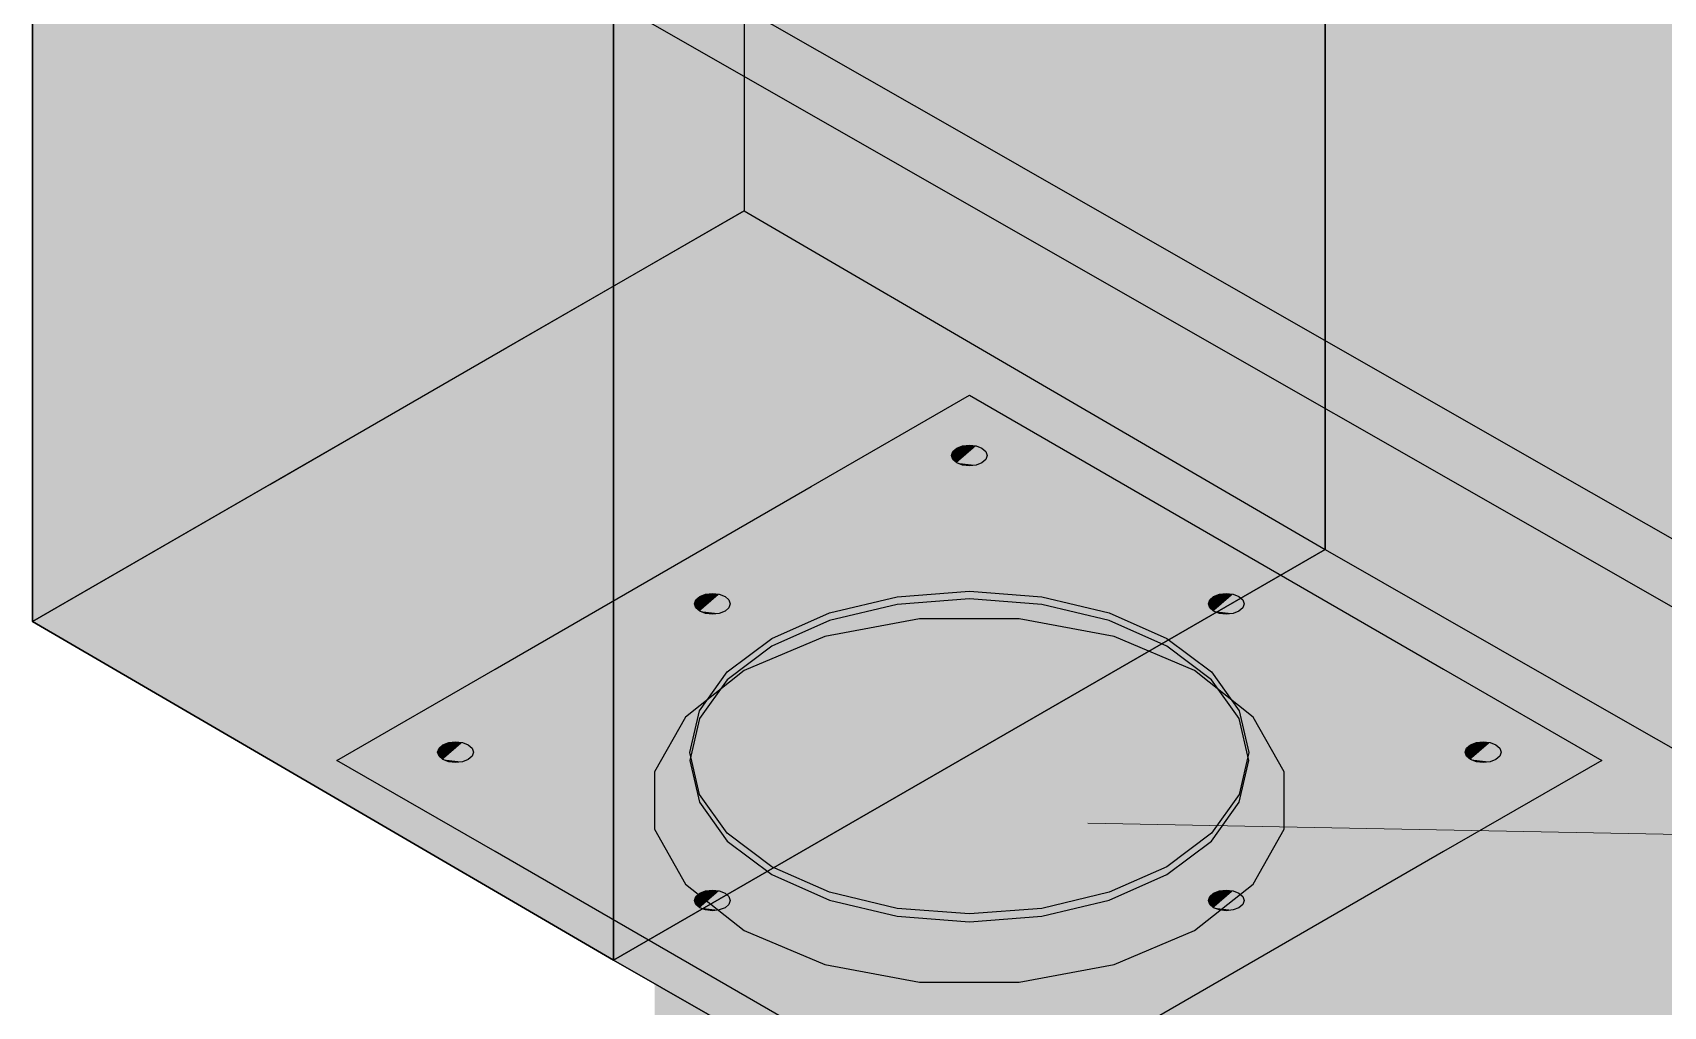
# Model space of a CAD drawing. Header units: metres. Extents: x 0 to 34.2, y 0 to 17.8.
# Drawn here: x 31.517 to 31.8743, y 1.9014 to 2.1148 of the extents above; entities that cross this region are included whole.
import ezdxf

# ---------------------------------------------------------------- set-up
doc = ezdxf.new("R2010")
doc.units = ezdxf.units.M
doc.header["$LTSCALE"] = 0.25
doc.layers.add('ISO-ARISTAS', color=8, linetype='CONTINUOUS')
doc.layers.add('ISO-CONCRETO-SUP', color=254, linetype='CONTINUOUS', true_color=0xe8e8e8)
doc.layers.add('LLAMADAS', color=30, linetype='CONTINUOUS', lineweight=18)

msp = doc.modelspace()

# ---------------------------------------------------------------- linework, layer by layer
at = {"layer": 'ISO-ARISTAS', "color": 250}
for p, q in [((31.67288, 2.28574), (31.67288, 2.07574)), ((31.51699, 1.98574), (31.51699, 2.19573)), ((31.67288, 2.14574), (31.67288, 2.07574)), ((31.80018, 2.0715), (31.80018, 2.1415)), ((31.80018, 2.1415), (31.80018, 2.0715)), ((31.65729, 2.129), (31.72051, 2.09287)), ((31.51699, 2.12574), (31.51699, 2.05574)), ((31.6443, 2.0515), (31.6443, 2.1215)), ((31.70752, 2.08536), (31.6443, 2.1215)), ((31.6443, 2.1215), (31.6443, 2.0515)), ((31.70752, 2.08536), (31.6443, 2.1215)), ((31.72051, 2.09287), (31.78373, 2.05673)), ((31.77074, 2.04923), (31.70752, 2.08536)), ((31.77074, 2.04923), (31.70752, 2.08536)), ((31.67288, 2.07574), (31.51699, 1.98574)), ((31.62092, 2.04574), (31.67288, 2.07574)), ((31.67288, 2.07574), (31.73653, 2.03862)), ((31.67288, 2.07574), (31.73653, 2.03862)), ((31.80018, 2.0015), (31.80018, 2.0715)), ((31.80018, 2.0715), (31.80018, 2.0015)), ((31.51699, 2.05574), (31.51699, 1.98574)), ((31.78373, 2.05673), (31.84695, 2.0206)), ((31.6443, 1.9815), (31.6443, 2.0515)), ((31.6443, 2.0515), (31.6443, 1.9815)), ((31.83396, 2.0131), (31.77074, 2.04923)), ((31.83396, 2.0131), (31.77074, 2.04923)), ((31.56896, 2.01574), (31.62092, 2.04574)), ((31.73653, 2.03862), (31.80018, 2.0015)), ((31.73653, 2.03862), (31.80018, 2.0015)), ((31.6876, 2.0153), (31.72224, 2.0353)), ((31.72224, 2.0353), (31.75688, 2.0153)), ((31.71832, 2.0221), (31.71862, 2.02297)), ((31.71862, 2.02297), (31.71947, 2.0237)), ((31.71947, 2.0237), (31.72074, 2.02419)), ((31.72074, 2.02419), (31.72224, 2.02436)), ((31.72224, 2.02436), (31.72374, 2.02419)), ((31.72374, 2.02419), (31.72501, 2.0237)), ((31.72501, 2.0237), (31.72586, 2.02297)), ((31.72586, 2.02297), (31.72616, 2.0221)), ((31.71862, 2.02123), (31.71832, 2.0221)), ((31.71947, 2.0205), (31.71862, 2.02123)), ((31.72074, 2.02001), (31.71947, 2.0205)), ((31.72224, 2.01984), (31.72074, 2.02001)), ((31.72374, 2.02001), (31.72224, 2.01984)), ((31.72501, 2.0205), (31.72374, 2.02001)), ((31.72586, 2.02123), (31.72501, 2.0205)), ((31.72616, 2.0221), (31.72586, 2.02123)), ((31.84695, 2.0206), (31.91017, 1.98446)), ((31.51699, 1.98574), (31.56896, 2.01574)), ((31.65296, 1.9953), (31.6876, 2.0153)), ((31.75688, 2.0153), (31.79152, 1.9953)), ((31.89718, 1.97696), (31.83396, 2.0131)), ((31.89718, 1.97696), (31.83396, 2.0131)), ((31.80018, 2.0015), (31.74822, 1.9715)), ((31.74822, 1.9715), (31.80018, 2.0015)), ((31.80018, 2.0015), (31.8634, 1.96537)), ((31.80018, 2.0015), (31.8634, 1.96537)), ((31.61832, 1.9753), (31.65296, 1.9953)), ((31.79152, 1.9953), (31.82617, 1.9753)), ((31.66203, 1.9896), (31.66233, 1.99047)), ((31.66233, 1.99047), (31.66318, 1.9912)), ((31.66318, 1.9912), (31.66445, 1.99169)), ((31.66445, 1.99169), (31.66595, 1.99186)), ((31.66595, 1.99186), (31.66745, 1.99169)), ((31.66745, 1.99169), (31.66872, 1.9912)), ((31.66872, 1.9912), (31.66957, 1.99047)), ((31.66957, 1.99047), (31.66987, 1.9896)), ((31.69162, 1.98762), (31.70639, 1.99115)), ((31.70639, 1.99115), (31.72224, 1.99236)), ((31.72224, 1.99066), (31.70639, 1.98945)), ((31.72224, 1.99236), (31.73809, 1.99115)), ((31.73809, 1.98945), (31.72224, 1.99066)), ((31.73809, 1.99115), (31.75286, 1.98762)), ((31.77461, 1.9896), (31.77491, 1.99047)), ((31.77491, 1.99047), (31.77576, 1.9912)), ((31.77576, 1.9912), (31.77703, 1.99169)), ((31.77703, 1.99169), (31.77853, 1.99186)), ((31.77853, 1.99186), (31.78003, 1.99169)), ((31.78003, 1.99169), (31.78131, 1.9912)), ((31.78131, 1.9912), (31.78215, 1.99047)), ((31.78215, 1.99047), (31.78245, 1.9896)), ((31.66233, 1.98873), (31.66203, 1.9896)), ((31.66318, 1.988), (31.66233, 1.98873)), ((31.66445, 1.98751), (31.66318, 1.988)), ((31.66595, 1.98734), (31.66445, 1.98751)), ((31.66745, 1.98751), (31.66595, 1.98734)), ((31.66872, 1.988), (31.66745, 1.98751)), ((31.66957, 1.98873), (31.66872, 1.988)), ((31.66987, 1.9896), (31.66957, 1.98873)), ((31.67894, 1.982), (31.69162, 1.98762)), ((31.70639, 1.98945), (31.69162, 1.98592)), ((31.75286, 1.98592), (31.73809, 1.98945)), ((31.75286, 1.98762), (31.76554, 1.982)), ((31.77491, 1.98873), (31.77461, 1.9896)), ((31.77576, 1.988), (31.77491, 1.98873)), ((31.77703, 1.98751), (31.77576, 1.988)), ((31.77853, 1.98734), (31.77703, 1.98751)), ((31.78003, 1.98751), (31.77853, 1.98734)), ((31.78131, 1.988), (31.78003, 1.98751)), ((31.78215, 1.98873), (31.78131, 1.988)), ((31.78245, 1.9896), (31.78215, 1.98873)), ((31.58065, 1.94862), (31.51699, 1.98574)), ((31.51699, 1.98574), (31.58065, 1.94862)), ((31.69162, 1.98592), (31.67894, 1.9803)), ((31.71132, 1.98631), (31.69055, 1.98241)), ((31.71132, 1.98631), (31.69055, 1.98241)), ((31.73316, 1.98631), (31.71132, 1.98631)), ((31.73316, 1.98631), (31.71132, 1.98631)), ((31.75394, 1.98241), (31.73316, 1.98631)), ((31.75394, 1.98241), (31.73316, 1.98631)), ((31.76554, 1.9803), (31.75286, 1.98592)), ((31.6443, 1.9115), (31.6443, 1.9815)), ((31.6443, 1.9815), (31.6443, 1.9115)), ((31.66921, 1.97468), (31.67894, 1.982)), ((31.67894, 1.9803), (31.66921, 1.97298)), ((31.69055, 1.98241), (31.67288, 1.975)), ((31.69055, 1.98241), (31.67288, 1.975)), ((31.77161, 1.975), (31.75394, 1.98241)), ((31.77161, 1.975), (31.75394, 1.98241)), ((31.76554, 1.982), (31.77528, 1.97468)), ((31.77528, 1.97298), (31.76554, 1.9803)), ((31.58368, 1.9553), (31.61832, 1.9753)), ((31.67288, 1.975), (31.66004, 1.9648)), ((31.67288, 1.975), (31.66004, 1.9648)), ((31.66309, 1.96615), (31.66921, 1.97468)), ((31.66921, 1.97298), (31.66309, 1.96445)), ((31.78444, 1.9648), (31.77161, 1.975)), ((31.78444, 1.9648), (31.77161, 1.975)), ((31.77528, 1.97468), (31.78139, 1.96615)), ((31.78139, 1.96445), (31.77528, 1.97298)), ((31.82617, 1.9753), (31.86081, 1.9553)), ((31.74822, 1.9715), (31.69626, 1.9415)), ((31.69626, 1.9415), (31.74822, 1.9715)), ((31.661, 1.957), (31.66309, 1.96615)), ((31.78139, 1.96615), (31.78348, 1.957)), ((31.8634, 1.96537), (31.92662, 1.92923)), ((31.8634, 1.96537), (31.92662, 1.92923)), ((31.66004, 1.9648), (31.65329, 1.95281)), ((31.66004, 1.9648), (31.65329, 1.95281)), ((31.66309, 1.96445), (31.661, 1.9553)), ((31.78348, 1.9553), (31.78139, 1.96445)), ((31.79119, 1.95281), (31.78444, 1.9648)), ((31.79119, 1.95281), (31.78444, 1.9648)), ((31.60604, 1.95797), (31.60689, 1.9587)), ((31.60689, 1.9587), (31.60816, 1.95919)), ((31.60816, 1.95919), (31.60966, 1.95936)), ((31.60966, 1.95936), (31.61116, 1.95919)), ((31.61116, 1.95919), (31.61243, 1.9587)), ((31.61243, 1.9587), (31.61328, 1.95797)), ((31.8312, 1.95797), (31.83205, 1.9587)), ((31.83205, 1.9587), (31.83333, 1.95919)), ((31.83333, 1.95919), (31.83483, 1.95936)), ((31.83483, 1.95936), (31.83633, 1.95919)), ((31.83633, 1.95919), (31.8376, 1.9587)), ((31.8376, 1.9587), (31.83845, 1.95797)), ((31.61832, 1.9353), (31.58368, 1.9553)), ((31.60574, 1.9571), (31.60604, 1.95797)), ((31.60604, 1.95623), (31.60574, 1.9571)), ((31.60689, 1.9555), (31.60604, 1.95623)), ((31.60816, 1.95501), (31.60689, 1.9555)), ((31.60966, 1.95484), (31.60816, 1.95501)), ((31.61116, 1.95501), (31.60966, 1.95484)), ((31.61243, 1.9555), (31.61116, 1.95501)), ((31.61328, 1.95623), (31.61243, 1.9555)), ((31.61328, 1.95797), (31.61358, 1.9571)), ((31.61358, 1.9571), (31.61328, 1.95623)), ((31.66309, 1.94785), (31.661, 1.957)), ((31.661, 1.9553), (31.66309, 1.94615)), ((31.78348, 1.957), (31.78139, 1.94785)), ((31.78139, 1.94615), (31.78348, 1.9553)), ((31.86081, 1.9553), (31.82617, 1.9353)), ((31.83091, 1.9571), (31.8312, 1.95797)), ((31.8312, 1.95623), (31.83091, 1.9571)), ((31.83205, 1.9555), (31.8312, 1.95623)), ((31.83333, 1.95501), (31.83205, 1.9555)), ((31.83483, 1.95484), (31.83333, 1.95501)), ((31.83633, 1.95501), (31.83483, 1.95484)), ((31.8376, 1.9555), (31.83633, 1.95501)), ((31.83845, 1.95623), (31.8376, 1.9555)), ((31.83845, 1.95797), (31.83874, 1.9571)), ((31.83874, 1.9571), (31.83845, 1.95623)), ((31.65329, 1.95281), (31.65329, 1.94019)), ((31.65329, 1.95281), (31.65329, 1.94019)), ((31.79119, 1.94019), (31.79119, 1.95281)), ((31.79119, 1.94019), (31.79119, 1.95281)), ((31.6443, 1.9115), (31.58065, 1.94862)), ((31.58065, 1.94862), (31.6443, 1.9115)), ((31.66921, 1.93932), (31.66309, 1.94785)), ((31.78139, 1.94785), (31.77528, 1.93932)), ((31.66309, 1.94615), (31.66921, 1.93762)), ((31.77528, 1.93762), (31.78139, 1.94615)), ((31.69626, 1.9415), (31.6443, 1.9115)), ((31.6443, 1.9115), (31.69626, 1.9415)), ((31.65329, 1.94019), (31.66004, 1.9282)), ((31.65329, 1.94019), (31.66004, 1.9282)), ((31.67894, 1.932), (31.66921, 1.93932)), ((31.66921, 1.93762), (31.67894, 1.9303)), ((31.77528, 1.93932), (31.76554, 1.932)), ((31.76554, 1.9303), (31.77528, 1.93762)), ((31.78444, 1.9282), (31.79119, 1.94019)), ((31.78444, 1.9282), (31.79119, 1.94019)), ((31.65296, 1.9153), (31.61832, 1.9353)), ((31.82617, 1.9353), (31.79152, 1.9153)), ((31.69162, 1.92638), (31.67894, 1.932)), ((31.67894, 1.9303), (31.69162, 1.92468)), ((31.76554, 1.932), (31.75286, 1.92638)), ((31.75286, 1.92468), (31.76554, 1.9303)), ((31.66004, 1.9282), (31.67288, 1.918)), ((31.66004, 1.9282), (31.67288, 1.918)), ((31.66233, 1.92547), (31.66318, 1.9262)), ((31.66318, 1.9262), (31.66445, 1.92669)), ((31.66445, 1.92669), (31.66595, 1.92686)), ((31.66595, 1.92686), (31.66745, 1.92669)), ((31.66745, 1.92669), (31.66872, 1.9262)), ((31.66872, 1.9262), (31.66957, 1.92547)), ((31.70639, 1.92285), (31.69162, 1.92638)), ((31.75286, 1.92638), (31.73809, 1.92285)), ((31.77161, 1.918), (31.78444, 1.9282)), ((31.77161, 1.918), (31.78444, 1.9282)), ((31.77491, 1.92547), (31.77576, 1.9262)), ((31.77576, 1.9262), (31.77703, 1.92669)), ((31.77703, 1.92669), (31.77853, 1.92686)), ((31.77853, 1.92686), (31.78003, 1.92669)), ((31.78003, 1.92669), (31.78131, 1.9262)), ((31.78131, 1.9262), (31.78215, 1.92547)), ((31.66203, 1.9246), (31.66233, 1.92547)), ((31.66233, 1.92373), (31.66203, 1.9246)), ((31.66318, 1.923), (31.66233, 1.92373)), ((31.66445, 1.92251), (31.66318, 1.923)), ((31.66595, 1.92234), (31.66445, 1.92251)), ((31.66745, 1.92251), (31.66595, 1.92234)), ((31.66872, 1.923), (31.66745, 1.92251)), ((31.66957, 1.92373), (31.66872, 1.923)), ((31.66957, 1.92547), (31.66987, 1.9246)), ((31.66987, 1.9246), (31.66957, 1.92373)), ((31.69162, 1.92468), (31.70639, 1.92115)), ((31.72224, 1.92164), (31.70639, 1.92285)), ((31.73809, 1.92285), (31.72224, 1.92164)), ((31.73809, 1.92115), (31.75286, 1.92468)), ((31.77461, 1.9246), (31.77491, 1.92547)), ((31.77491, 1.92373), (31.77461, 1.9246)), ((31.77576, 1.923), (31.77491, 1.92373)), ((31.77703, 1.92251), (31.77576, 1.923)), ((31.77853, 1.92234), (31.77703, 1.92251)), ((31.78003, 1.92251), (31.77853, 1.92234)), ((31.78131, 1.923), (31.78003, 1.92251)), ((31.78215, 1.92373), (31.78131, 1.923)), ((31.78215, 1.92547), (31.78245, 1.9246)), ((31.78245, 1.9246), (31.78215, 1.92373)), ((31.70639, 1.92115), (31.72224, 1.91994)), ((31.72224, 1.91994), (31.73809, 1.92115)), ((31.6876, 1.8953), (31.65296, 1.9153)), ((31.67288, 1.918), (31.69055, 1.91059)), ((31.67288, 1.918), (31.69055, 1.91059)), ((31.75394, 1.91059), (31.77161, 1.918)), ((31.75394, 1.91059), (31.77161, 1.918)), ((31.79152, 1.9153), (31.75688, 1.8953)), ((31.70752, 1.87536), (31.6443, 1.9115)), ((31.6443, 1.9115), (31.70752, 1.87536)), ((31.69055, 1.91059), (31.71132, 1.90669)), ((31.69055, 1.91059), (31.71132, 1.90669)), ((31.73316, 1.90669), (31.75394, 1.91059)), ((31.73316, 1.90669), (31.75394, 1.91059)), ((31.71132, 1.90669), (31.73316, 1.90669)), ((31.71132, 1.90669), (31.73316, 1.90669))]:
    msp.add_line(p, q, dxfattribs=at)
at = {"layer": 'ISO-CONCRETO-SUP', "true_color": 0xa8aaae}
msp.add_solid([(31.67288, 2.07574), (31.51699, 1.98574), (31.67288, 2.28574), (31.51699, 2.19573)], dxfattribs=at)
at = {"layer": 'ISO-CONCRETO-SUP', "true_color": 0xaaadb3}
for points in [[(31.67288, 2.14574), (31.73653, 2.10862), (31.67288, 2.21574), (31.73653, 2.17862)], [(31.80018, 2.1415), (31.8634, 2.10537), (31.80018, 2.2115), (31.8634, 2.17537)], [(31.51699, 2.12574), (31.58065, 2.08862), (31.51699, 2.19573), (31.58065, 2.15862)], [(31.73653, 2.10862), (31.80018, 2.0715), (31.73653, 2.17862), (31.80018, 2.1415)], [(31.8634, 2.10537), (31.92662, 2.06923), (31.8634, 2.17537), (31.92662, 2.13923)], [(31.58065, 2.08862), (31.6443, 2.0515), (31.58065, 2.15862), (31.6443, 2.1215)], [(31.67288, 2.07574), (31.73653, 2.03862), (31.67288, 2.14574), (31.73653, 2.10862)], [(31.80018, 2.0715), (31.8634, 2.03537), (31.80018, 2.1415), (31.8634, 2.10537)], [(31.51699, 2.05574), (31.58065, 2.01862), (31.51699, 2.12574), (31.58065, 2.08862)], [(31.6443, 2.0515), (31.70752, 2.01537), (31.6443, 2.1215), (31.70752, 2.08536)], [(31.73653, 2.03862), (31.80018, 2.0015), (31.73653, 2.10862), (31.80018, 2.0715)], [(31.8634, 2.03537), (31.92662, 1.99923), (31.8634, 2.10537), (31.92662, 2.06923)], [(31.58065, 2.01862), (31.6443, 1.9815), (31.58065, 2.08862), (31.6443, 2.0515)], [(31.70752, 2.01537), (31.77074, 1.97923), (31.70752, 2.08536), (31.77074, 2.04923)], [(31.80018, 2.0015), (31.8634, 1.96537), (31.80018, 2.0715), (31.8634, 2.03537)], [(31.51699, 1.98574), (31.58065, 1.94862), (31.51699, 2.05574), (31.58065, 2.01862)], [(31.6443, 1.9815), (31.70752, 1.94537), (31.6443, 2.0515), (31.70752, 2.01537)], [(31.77074, 1.97923), (31.83396, 1.9431), (31.77074, 2.04923), (31.83396, 2.0131)], [(31.8634, 1.96537), (31.92662, 1.92923), (31.8634, 2.03537), (31.92662, 1.99923)], [(31.58065, 1.94862), (31.6443, 1.9115), (31.58065, 2.01862), (31.6443, 1.9815)], [(31.70752, 1.94537), (31.77074, 1.90923), (31.70752, 2.01537), (31.77074, 1.97923)], [(31.83396, 1.9431), (31.89718, 1.90696), (31.83396, 2.0131), (31.89718, 1.97696)], [(31.6443, 1.9115), (31.70752, 1.87536), (31.6443, 1.9815), (31.70752, 1.94537)], [(31.77074, 1.90923), (31.83396, 1.8731), (31.77074, 1.97923), (31.83396, 1.9431)], [(31.70752, 1.87536), (31.77074, 1.83923), (31.70752, 1.94537), (31.77074, 1.90923)], [(31.83396, 1.8731), (31.89718, 1.83696), (31.83396, 1.9431), (31.89718, 1.90696)], [(31.77074, 1.83923), (31.83396, 1.80309), (31.77074, 1.90923), (31.83396, 1.8731)]]:
    msp.add_solid(points, dxfattribs=at)
at = {"layer": 'ISO-CONCRETO-SUP', "true_color": 0xbcc0c7}
for points in [[(31.65729, 2.129), (31.72051, 2.09287), (31.6443, 2.1215), (31.70752, 2.08536)], [(31.72051, 2.09287), (31.78373, 2.05673), (31.70752, 2.08536), (31.77074, 2.04923)], [(31.67288, 2.07574), (31.73653, 2.03862), (31.62092, 2.04574), (31.68457, 2.00862)], [(31.78373, 2.05673), (31.84695, 2.0206), (31.77074, 2.04923), (31.83396, 2.0131)], [(31.62092, 2.04574), (31.68457, 2.00862), (31.56896, 2.01574), (31.63261, 1.97862)], [(31.73653, 2.03862), (31.80018, 2.0015), (31.68457, 2.00862), (31.74822, 1.9715)], [(31.72224, 2.0353), (31.75688, 2.0153), (31.6876, 2.0153), (31.72224, 1.9953)], [(31.84695, 2.0206), (31.91017, 1.98446), (31.83396, 2.0131), (31.89718, 1.97696)], [(31.56896, 2.01574), (31.63261, 1.97862), (31.51699, 1.98574), (31.58065, 1.94862)], [(31.6876, 2.0153), (31.72224, 1.9953), (31.65296, 1.9953), (31.6876, 1.9753)], [(31.75688, 2.0153), (31.79152, 1.9953), (31.72224, 1.9953), (31.75688, 1.9753)], [(31.68457, 2.00862), (31.74822, 1.9715), (31.63261, 1.97862), (31.69626, 1.9415)], [(31.80018, 2.0015), (31.8634, 1.96537), (31.74822, 1.9715), (31.81144, 1.93537)], [(31.65296, 1.9953), (31.6876, 1.9753), (31.61832, 1.9753), (31.65296, 1.9553)], [(31.72224, 1.9953), (31.75688, 1.9753), (31.6876, 1.9753), (31.72224, 1.9553)], [(31.79152, 1.9953), (31.82617, 1.9753), (31.75688, 1.9753), (31.79152, 1.9553)], [(31.63261, 1.97862), (31.69626, 1.9415), (31.58065, 1.94862), (31.6443, 1.9115)], [(31.61832, 1.9753), (31.65296, 1.9553), (31.58368, 1.9553), (31.61832, 1.9353)], [(31.6876, 1.9753), (31.72224, 1.9553), (31.65296, 1.9553), (31.6876, 1.9353)], [(31.75688, 1.9753), (31.79152, 1.9553), (31.72224, 1.9553), (31.75688, 1.9353)], [(31.82617, 1.9753), (31.86081, 1.9553), (31.79152, 1.9553), (31.82617, 1.9353)], [(31.74822, 1.9715), (31.81144, 1.93537), (31.69626, 1.9415), (31.75948, 1.90537)], [(31.8634, 1.96537), (31.92662, 1.92923), (31.81144, 1.93537), (31.87466, 1.89923)], [(31.65296, 1.9553), (31.6876, 1.9353), (31.61832, 1.9353), (31.65296, 1.9153)], [(31.72224, 1.9553), (31.75688, 1.9353), (31.6876, 1.9353), (31.72224, 1.9153)], [(31.79152, 1.9553), (31.82617, 1.9353), (31.75688, 1.9353), (31.79152, 1.9153)], [(31.69626, 1.9415), (31.75948, 1.90537), (31.6443, 1.9115), (31.70752, 1.87536)], [(31.6876, 1.9353), (31.72224, 1.9153), (31.65296, 1.9153), (31.6876, 1.8953)], [(31.75688, 1.9353), (31.79152, 1.9153), (31.72224, 1.9153), (31.75688, 1.8953)], [(31.81144, 1.93537), (31.87466, 1.89923), (31.75948, 1.90537), (31.8227, 1.86923)], [(31.72224, 1.9153), (31.75688, 1.8953), (31.6876, 1.8953), (31.72224, 1.8753)], [(31.75948, 1.90537), (31.8227, 1.86923), (31.70752, 1.87536), (31.77074, 1.83923)]]:
    msp.add_solid(points, dxfattribs=at)
at = {"layer": 'ISO-CONCRETO-SUP', "true_color": 0x6b6d73}
for points in [[(31.71947, 2.0205), (31.71832, 2.0221), (31.71862, 2.02297)], [(31.71947, 2.0205), (31.71862, 2.02297), (31.71947, 2.0237)], [(31.71947, 2.0205), (31.72074, 2.02419), (31.72224, 2.02436)], [(31.71947, 2.0205), (31.72224, 2.02436), (31.72374, 2.02419)], [(31.71947, 2.0205), (31.71947, 2.0237), (31.72074, 2.02419)], [(31.71947, 2.0205), (31.72374, 2.02419), (31.72501, 2.0237)], [(31.71947, 2.0205), (31.72501, 2.0237), (31.72586, 2.02297)], [(31.71947, 2.0205), (31.72586, 2.02297), (31.72616, 2.0221)], [(31.71947, 2.0205), (31.71862, 2.02123), (31.71832, 2.0221)], [(31.71947, 2.0205), (31.72616, 2.0221), (31.72586, 2.02123)], [(31.71947, 2.0205), (31.72586, 2.02123), (31.72501, 2.0205)], [(31.71947, 2.0205), (31.72501, 2.0205), (31.72374, 2.02001)], [(31.71947, 2.0205), (31.72374, 2.02001), (31.72224, 2.01984)], [(31.71947, 2.0205), (31.72224, 2.01984), (31.72074, 2.02001)], [(31.66318, 1.988), (31.66203, 1.9896), (31.66233, 1.99047)], [(31.66318, 1.988), (31.66233, 1.99047), (31.66318, 1.9912)], [(31.66318, 1.988), (31.66445, 1.99169), (31.66595, 1.99186)], [(31.66318, 1.988), (31.66595, 1.99186), (31.66745, 1.99169)], [(31.66318, 1.988), (31.66318, 1.9912), (31.66445, 1.99169)], [(31.66318, 1.988), (31.66745, 1.99169), (31.66872, 1.9912)], [(31.66318, 1.988), (31.66872, 1.9912), (31.66957, 1.99047)], [(31.66318, 1.988), (31.66957, 1.99047), (31.66987, 1.9896)], [(31.77576, 1.988), (31.77461, 1.9896), (31.77491, 1.99047)], [(31.77576, 1.988), (31.77491, 1.99047), (31.77576, 1.9912)], [(31.77576, 1.988), (31.77703, 1.99169), (31.77853, 1.99186)], [(31.77576, 1.988), (31.77853, 1.99186), (31.78003, 1.99169)], [(31.77576, 1.988), (31.77576, 1.9912), (31.77703, 1.99169)], [(31.77576, 1.988), (31.78003, 1.99169), (31.78131, 1.9912)], [(31.77576, 1.988), (31.78131, 1.9912), (31.78215, 1.99047)], [(31.77576, 1.988), (31.78215, 1.99047), (31.78245, 1.9896)], [(31.66318, 1.988), (31.66233, 1.98873), (31.66203, 1.9896)], [(31.66318, 1.988), (31.66987, 1.9896), (31.66957, 1.98873)], [(31.66318, 1.988), (31.66957, 1.98873), (31.66872, 1.988)], [(31.66318, 1.988), (31.66872, 1.988), (31.66745, 1.98751)], [(31.66318, 1.988), (31.66745, 1.98751), (31.66595, 1.98734)], [(31.66318, 1.988), (31.66595, 1.98734), (31.66445, 1.98751)], [(31.77576, 1.988), (31.77491, 1.98873), (31.77461, 1.9896)], [(31.77576, 1.988), (31.78245, 1.9896), (31.78215, 1.98873)], [(31.77576, 1.988), (31.78215, 1.98873), (31.78131, 1.988)], [(31.77576, 1.988), (31.78131, 1.988), (31.78003, 1.98751)], [(31.77576, 1.988), (31.78003, 1.98751), (31.77853, 1.98734)], [(31.77576, 1.988), (31.77853, 1.98734), (31.77703, 1.98751)], [(31.60689, 1.9555), (31.60604, 1.95797), (31.60689, 1.9587)], [(31.60689, 1.9555), (31.60816, 1.95919), (31.60966, 1.95936)], [(31.60689, 1.9555), (31.60966, 1.95936), (31.61116, 1.95919)], [(31.60689, 1.9555), (31.60689, 1.9587), (31.60816, 1.95919)], [(31.60689, 1.9555), (31.61116, 1.95919), (31.61243, 1.9587)], [(31.60689, 1.9555), (31.61243, 1.9587), (31.61328, 1.95797)], [(31.83205, 1.9555), (31.8312, 1.95797), (31.83205, 1.9587)], [(31.83205, 1.9555), (31.83333, 1.95919), (31.83483, 1.95936)], [(31.83205, 1.9555), (31.83483, 1.95936), (31.83633, 1.95919)], [(31.83205, 1.9555), (31.83205, 1.9587), (31.83333, 1.95919)], [(31.83205, 1.9555), (31.83633, 1.95919), (31.8376, 1.9587)], [(31.83205, 1.9555), (31.8376, 1.9587), (31.83845, 1.95797)], [(31.60689, 1.9555), (31.60574, 1.9571), (31.60604, 1.95797)], [(31.60689, 1.9555), (31.60604, 1.95623), (31.60574, 1.9571)], [(31.60689, 1.9555), (31.61328, 1.95797), (31.61358, 1.9571)], [(31.60689, 1.9555), (31.61358, 1.9571), (31.61328, 1.95623)], [(31.60689, 1.9555), (31.61328, 1.95623), (31.61243, 1.9555)], [(31.60689, 1.9555), (31.61243, 1.9555), (31.61116, 1.95501)], [(31.60689, 1.9555), (31.61116, 1.95501), (31.60966, 1.95484)], [(31.60689, 1.9555), (31.60966, 1.95484), (31.60816, 1.95501)], [(31.83205, 1.9555), (31.83091, 1.9571), (31.8312, 1.95797)], [(31.83205, 1.9555), (31.8312, 1.95623), (31.83091, 1.9571)], [(31.83205, 1.9555), (31.83845, 1.95797), (31.83874, 1.9571)], [(31.83205, 1.9555), (31.83874, 1.9571), (31.83845, 1.95623)], [(31.83205, 1.9555), (31.83845, 1.95623), (31.8376, 1.9555)], [(31.83205, 1.9555), (31.8376, 1.9555), (31.83633, 1.95501)], [(31.83205, 1.9555), (31.83633, 1.95501), (31.83483, 1.95484)], [(31.83205, 1.9555), (31.83483, 1.95484), (31.83333, 1.95501)], [(31.66318, 1.923), (31.66233, 1.92547), (31.66318, 1.9262)], [(31.66318, 1.923), (31.66445, 1.92669), (31.66595, 1.92686)], [(31.66318, 1.923), (31.66595, 1.92686), (31.66745, 1.92669)], [(31.66318, 1.923), (31.66318, 1.9262), (31.66445, 1.92669)], [(31.66318, 1.923), (31.66745, 1.92669), (31.66872, 1.9262)], [(31.66318, 1.923), (31.66872, 1.9262), (31.66957, 1.92547)], [(31.77576, 1.923), (31.77491, 1.92547), (31.77576, 1.9262)], [(31.77576, 1.923), (31.77703, 1.92669), (31.77853, 1.92686)], [(31.77576, 1.923), (31.77853, 1.92686), (31.78003, 1.92669)], [(31.77576, 1.923), (31.77576, 1.9262), (31.77703, 1.92669)], [(31.77576, 1.923), (31.78003, 1.92669), (31.78131, 1.9262)], [(31.77576, 1.923), (31.78131, 1.9262), (31.78215, 1.92547)], [(31.66318, 1.923), (31.66203, 1.9246), (31.66233, 1.92547)], [(31.66318, 1.923), (31.66233, 1.92373), (31.66203, 1.9246)], [(31.66318, 1.923), (31.66957, 1.92547), (31.66987, 1.9246)], [(31.66318, 1.923), (31.66987, 1.9246), (31.66957, 1.92373)], [(31.66318, 1.923), (31.66957, 1.92373), (31.66872, 1.923)], [(31.66318, 1.923), (31.66872, 1.923), (31.66745, 1.92251)], [(31.66318, 1.923), (31.66745, 1.92251), (31.66595, 1.92234)], [(31.66318, 1.923), (31.66595, 1.92234), (31.66445, 1.92251)], [(31.77576, 1.923), (31.77461, 1.9246), (31.77491, 1.92547)], [(31.77576, 1.923), (31.77491, 1.92373), (31.77461, 1.9246)], [(31.77576, 1.923), (31.78215, 1.92547), (31.78245, 1.9246)], [(31.77576, 1.923), (31.78245, 1.9246), (31.78215, 1.92373)], [(31.77576, 1.923), (31.78215, 1.92373), (31.78131, 1.923)], [(31.77576, 1.923), (31.78131, 1.923), (31.78003, 1.92251)], [(31.77576, 1.923), (31.78003, 1.92251), (31.77853, 1.92234)], [(31.77576, 1.923), (31.77853, 1.92234), (31.77703, 1.92251)]]:
    msp.add_solid(points, dxfattribs=at)
at = {"layer": 'ISO-CONCRETO-SUP', "true_color": 0x3e4247}
for points in [[(31.67894, 1.932), (31.70639, 1.99115), (31.72224, 1.99236)], [(31.67894, 1.932), (31.72224, 1.99236), (31.73809, 1.99115)], [(31.67894, 1.932), (31.69162, 1.98762), (31.70639, 1.99115)], [(31.67894, 1.932), (31.73809, 1.99115), (31.75286, 1.98762)], [(31.67894, 1.932), (31.67894, 1.982), (31.69162, 1.98762)], [(31.67894, 1.932), (31.75286, 1.98762), (31.76554, 1.982)], [(31.67894, 1.932), (31.66921, 1.97468), (31.67894, 1.982)], [(31.67894, 1.932), (31.76554, 1.982), (31.77528, 1.97468)], [(31.67894, 1.932), (31.66309, 1.96615), (31.66921, 1.97468)], [(31.67894, 1.932), (31.77528, 1.97468), (31.78139, 1.96615)], [(31.67894, 1.932), (31.661, 1.957), (31.66309, 1.96615)], [(31.67894, 1.932), (31.78139, 1.96615), (31.78348, 1.957)], [(31.67894, 1.932), (31.66309, 1.94785), (31.661, 1.957)], [(31.67894, 1.932), (31.78348, 1.957), (31.78139, 1.94785)], [(31.67894, 1.932), (31.66921, 1.93932), (31.66309, 1.94785)], [(31.67894, 1.932), (31.78139, 1.94785), (31.77528, 1.93932)], [(31.67894, 1.932), (31.77528, 1.93932), (31.76554, 1.932)], [(31.67894, 1.932), (31.76554, 1.932), (31.75286, 1.92638)], [(31.67894, 1.932), (31.75286, 1.92638), (31.73809, 1.92285)], [(31.67894, 1.932), (31.73809, 1.92285), (31.72224, 1.92164)], [(31.67894, 1.932), (31.72224, 1.92164), (31.70639, 1.92285)], [(31.67894, 1.932), (31.70639, 1.92285), (31.69162, 1.92638)]]:
    msp.add_solid(points, dxfattribs=at)
at = {"layer": 'ISO-CONCRETO-SUP', "true_color": 0xafb3b9}
for points in [[(31.72224, 1.99066), (31.70639, 1.98945), (31.72224, 1.94106), (31.70639, 1.93985)], [(31.72224, 1.94106), (31.70639, 1.93985), (31.72224, 1.89146), (31.70639, 1.89025)], [(31.72224, 1.91994), (31.73809, 1.92115), (31.72224, 1.87034), (31.73809, 1.87155)]]:
    msp.add_solid(points, dxfattribs=at)
at = {"layer": 'ISO-CONCRETO-SUP', "true_color": 0xb3b6bd}
for points in [[(31.73809, 1.98945), (31.72224, 1.99066), (31.73809, 1.93985), (31.72224, 1.94106)], [(31.73809, 1.93985), (31.72224, 1.94106), (31.73809, 1.89025), (31.72224, 1.89146)], [(31.70639, 1.92115), (31.72224, 1.91994), (31.70639, 1.87155), (31.72224, 1.87034)]]:
    msp.add_solid(points, dxfattribs=at)
at = {"layer": 'ISO-CONCRETO-SUP', "true_color": 0xa8acb2}
for points in [[(31.70639, 1.98945), (31.69162, 1.98592), (31.70639, 1.93985), (31.69162, 1.93632)], [(31.70639, 1.93985), (31.69162, 1.93632), (31.70639, 1.89025), (31.69162, 1.88672)], [(31.73809, 1.92115), (31.75286, 1.92468), (31.73809, 1.87155), (31.75286, 1.87508)]]:
    msp.add_solid(points, dxfattribs=at)
at = {"layer": 'ISO-CONCRETO-SUP', "true_color": 0xb2b5bc}
for points in [[(31.75286, 1.98592), (31.73809, 1.98945), (31.75286, 1.93632), (31.73809, 1.93985)], [(31.75286, 1.93632), (31.73809, 1.93985), (31.75286, 1.88672), (31.73809, 1.89025)], [(31.69162, 1.92468), (31.70639, 1.92115), (31.69162, 1.87508), (31.70639, 1.87155)]]:
    msp.add_solid(points, dxfattribs=at)
at = {"layer": 'ISO-CONCRETO-SUP', "true_color": 0x9ea1a7}
for points in [[(31.69162, 1.98592), (31.67894, 1.9803), (31.69162, 1.93632), (31.67894, 1.9307)], [(31.69162, 1.93632), (31.67894, 1.9307), (31.69162, 1.88672), (31.67894, 1.8811)], [(31.75286, 1.92468), (31.76554, 1.9303), (31.75286, 1.87508), (31.76554, 1.8807)]]:
    msp.add_solid(points, dxfattribs=at)
at = {"layer": 'ISO-CONCRETO-SUP', "true_color": 0x92aec8}
for points in [[(31.71132, 1.98631), (31.69055, 1.98241), (31.71132, 1.91331), (31.69055, 1.90941)], [(31.71132, 1.91331), (31.69055, 1.90941), (31.71132, 1.84031), (31.69055, 1.83641)], [(31.73316, 1.90669), (31.75394, 1.91059), (31.73316, 1.83369), (31.75394, 1.83759)]]:
    msp.add_solid(points, dxfattribs=at)
at = {"layer": 'ISO-CONCRETO-SUP', "true_color": 0xa1c0dd}
for points in [[(31.72224, 1.9465), (31.71132, 1.98631), (31.69055, 1.98241)], [(31.72224, 1.9465), (31.73316, 1.98631), (31.71132, 1.98631)], [(31.72224, 1.9465), (31.75394, 1.98241), (31.73316, 1.98631)], [(31.72224, 1.9465), (31.69055, 1.98241), (31.67288, 1.975)], [(31.72224, 1.9465), (31.77161, 1.975), (31.75394, 1.98241)], [(31.72224, 1.9465), (31.67288, 1.975), (31.66004, 1.9648)], [(31.72224, 1.9465), (31.78444, 1.9648), (31.77161, 1.975)], [(31.72224, 1.9465), (31.66004, 1.9648), (31.65329, 1.95281)], [(31.72224, 1.9465), (31.79119, 1.95281), (31.78444, 1.9648)], [(31.72224, 1.9465), (31.65329, 1.95281), (31.65329, 1.94019)], [(31.72224, 1.9465), (31.79119, 1.94019), (31.79119, 1.95281)], [(31.72224, 1.9465), (31.65329, 1.94019), (31.66004, 1.9282)], [(31.72224, 1.9465), (31.66004, 1.9282), (31.67288, 1.918)], [(31.72224, 1.9465), (31.67288, 1.918), (31.69055, 1.91059)], [(31.72224, 1.9465), (31.69055, 1.91059), (31.71132, 1.90669)], [(31.72224, 1.9465), (31.71132, 1.90669), (31.73316, 1.90669)], [(31.72224, 1.9465), (31.78444, 1.9282), (31.79119, 1.94019)], [(31.72224, 1.9465), (31.77161, 1.918), (31.78444, 1.9282)], [(31.72224, 1.9465), (31.75394, 1.91059), (31.77161, 1.918)], [(31.72224, 1.9465), (31.73316, 1.90669), (31.75394, 1.91059)]]:
    msp.add_solid(points, dxfattribs=at)
at = {"layer": 'ISO-CONCRETO-SUP', "true_color": 0x98b5d0}
for points in [[(31.73316, 1.98631), (31.71132, 1.98631), (31.73316, 1.91331), (31.71132, 1.91331)], [(31.73316, 1.91331), (31.71132, 1.91331), (31.73316, 1.84031), (31.71132, 1.84031)], [(31.71132, 1.90669), (31.73316, 1.90669), (31.71132, 1.83369), (31.73316, 1.83369)]]:
    msp.add_solid(points, dxfattribs=at)
at = {"layer": 'ISO-CONCRETO-SUP', "true_color": 0x99b6d1}
for points in [[(31.75394, 1.98241), (31.73316, 1.98631), (31.75394, 1.90941), (31.73316, 1.91331)], [(31.75394, 1.90941), (31.73316, 1.91331), (31.75394, 1.83641), (31.73316, 1.84031)], [(31.69055, 1.91059), (31.71132, 1.90669), (31.69055, 1.83759), (31.71132, 1.83369)]]:
    msp.add_solid(points, dxfattribs=at)
at = {"layer": 'ISO-CONCRETO-SUP', "true_color": 0xadb1b7}
for points in [[(31.76554, 1.9803), (31.75286, 1.98592), (31.76554, 1.9307), (31.75286, 1.93632)], [(31.76554, 1.9307), (31.75286, 1.93632), (31.76554, 1.8811), (31.75286, 1.88672)], [(31.67894, 1.9303), (31.69162, 1.92468), (31.67894, 1.8807), (31.69162, 1.87508)]]:
    msp.add_solid(points, dxfattribs=at)
at = {"layer": 'ISO-CONCRETO-SUP', "true_color": 0x92949a}
for points in [[(31.67894, 1.9803), (31.66921, 1.97298), (31.67894, 1.9307), (31.66921, 1.92338)], [(31.76554, 1.9303), (31.77528, 1.93762), (31.76554, 1.8807), (31.77528, 1.88802)], [(31.67894, 1.9307), (31.66921, 1.92338), (31.67894, 1.8811), (31.66921, 1.87378)]]:
    msp.add_solid(points, dxfattribs=at)
at = {"layer": 'ISO-CONCRETO-SUP', "true_color": 0x88a2bb}
for points in [[(31.69055, 1.98241), (31.67288, 1.975), (31.69055, 1.90941), (31.67288, 1.902)], [(31.75394, 1.91059), (31.77161, 1.918), (31.75394, 1.83759), (31.77161, 1.845)], [(31.69055, 1.90941), (31.67288, 1.902), (31.69055, 1.83641), (31.67288, 1.829)]]:
    msp.add_solid(points, dxfattribs=at)
at = {"layer": 'ISO-CONCRETO-SUP', "true_color": 0x95b1cc}
for points in [[(31.77161, 1.975), (31.75394, 1.98241), (31.77161, 1.902), (31.75394, 1.90941)], [(31.67288, 1.918), (31.69055, 1.91059), (31.67288, 1.845), (31.69055, 1.83759)], [(31.77161, 1.902), (31.75394, 1.90941), (31.77161, 1.829), (31.75394, 1.83641)]]:
    msp.add_solid(points, dxfattribs=at)
at = {"layer": 'ISO-CONCRETO-SUP', "true_color": 0xa5a8af}
for points in [[(31.77528, 1.97298), (31.76554, 1.9803), (31.77528, 1.92338), (31.76554, 1.9307)], [(31.66921, 1.93762), (31.67894, 1.9303), (31.66921, 1.88802), (31.67894, 1.8807)], [(31.77528, 1.92338), (31.76554, 1.9307), (31.77528, 1.87378), (31.76554, 1.8811)]]:
    msp.add_solid(points, dxfattribs=at)
at = {"layer": 'ISO-CONCRETO-SUP', "true_color": 0x7c93a9}
for points in [[(31.67288, 1.975), (31.66004, 1.9648), (31.67288, 1.902), (31.66004, 1.8918)], [(31.77161, 1.918), (31.78444, 1.9282), (31.77161, 1.845), (31.78444, 1.8552)], [(31.67288, 1.902), (31.66004, 1.8918), (31.67288, 1.829), (31.66004, 1.8188)]]:
    msp.add_solid(points, dxfattribs=at)
at = {"layer": 'ISO-CONCRETO-SUP', "true_color": 0x83868b}
for points in [[(31.66921, 1.97298), (31.66309, 1.96445), (31.66921, 1.92338), (31.66309, 1.91485)], [(31.77528, 1.93762), (31.78139, 1.94615), (31.77528, 1.88802), (31.78139, 1.89655)], [(31.66921, 1.92338), (31.66309, 1.91485), (31.66921, 1.87378), (31.66309, 1.86525)]]:
    msp.add_solid(points, dxfattribs=at)
at = {"layer": 'ISO-CONCRETO-SUP', "true_color": 0x8da7c1}
for points in [[(31.78444, 1.9648), (31.77161, 1.975), (31.78444, 1.8918), (31.77161, 1.902)], [(31.66004, 1.9282), (31.67288, 1.918), (31.66004, 1.8552), (31.67288, 1.845)], [(31.78444, 1.8918), (31.77161, 1.902), (31.78444, 1.8188), (31.77161, 1.829)]]:
    msp.add_solid(points, dxfattribs=at)
at = {"layer": 'ISO-CONCRETO-SUP', "true_color": 0x9a9da3}
for points in [[(31.78139, 1.96445), (31.77528, 1.97298), (31.78139, 1.91485), (31.77528, 1.92338)], [(31.66309, 1.94615), (31.66921, 1.93762), (31.66309, 1.89655), (31.66921, 1.88802)], [(31.78139, 1.91485), (31.77528, 1.92338), (31.78139, 1.86525), (31.77528, 1.87378)]]:
    msp.add_solid(points, dxfattribs=at)
at = {"layer": 'ISO-CONCRETO-SUP', "true_color": 0x6d8195}
for points in [[(31.66004, 1.9648), (31.65329, 1.95281), (31.66004, 1.8918), (31.65329, 1.87981)], [(31.78444, 1.9282), (31.79119, 1.94019), (31.78444, 1.8552), (31.79119, 1.86719)]]:
    msp.add_solid(points, dxfattribs=at)
at = {"layer": 'ISO-CONCRETO-SUP', "true_color": 0x797c80}
for points in [[(31.66309, 1.96445), (31.661, 1.9553), (31.66309, 1.91485), (31.661, 1.9057)], [(31.78139, 1.94615), (31.78348, 1.9553), (31.78139, 1.89655), (31.78348, 1.9057)], [(31.66309, 1.91485), (31.661, 1.9057), (31.66309, 1.86525), (31.661, 1.8561)], [(31.78139, 1.89655), (31.78348, 1.9057), (31.78139, 1.84695), (31.78348, 1.8561)]]:
    msp.add_solid(points, dxfattribs=at)
at = {"layer": 'ISO-CONCRETO-SUP', "true_color": 0x8d9095}
for points in [[(31.78348, 1.9553), (31.78139, 1.96445), (31.78348, 1.9057), (31.78139, 1.91485)], [(31.661, 1.9553), (31.66309, 1.94615), (31.661, 1.9057), (31.66309, 1.89655)], [(31.78348, 1.9057), (31.78139, 1.91485), (31.78348, 1.8561), (31.78139, 1.86525)], [(31.661, 1.9057), (31.66309, 1.89655), (31.661, 1.8561), (31.66309, 1.84695)]]:
    msp.add_solid(points, dxfattribs=at)
at = {"layer": 'ISO-CONCRETO-SUP', "true_color": 0x8199b0}
for points in [[(31.79119, 1.95281), (31.78444, 1.9648), (31.79119, 1.87981), (31.78444, 1.8918)], [(31.65329, 1.94019), (31.66004, 1.9282), (31.65329, 1.86719), (31.66004, 1.8552)]]:
    msp.add_solid(points, dxfattribs=at)
at = {"layer": 'ISO-CONCRETO-SUP', "true_color": 0x687c8e}
for points in [[(31.65329, 1.95281), (31.65329, 1.94019), (31.65329, 1.87981), (31.65329, 1.86719)], [(31.79119, 1.94019), (31.79119, 1.95281), (31.79119, 1.86719), (31.79119, 1.87981)]]:
    msp.add_solid(points, dxfattribs=at)
at = {"layer": 'LLAMADAS'}
msp.add_line((33.25, 1.9135), (31.74822, 1.9415), dxfattribs=at)
msp.add_solid([(31.74822, 1.9415), (31.75915, 1.93745), (31.75929, 1.94514)], dxfattribs=at)

doc.saveas('drawing.dxf')
